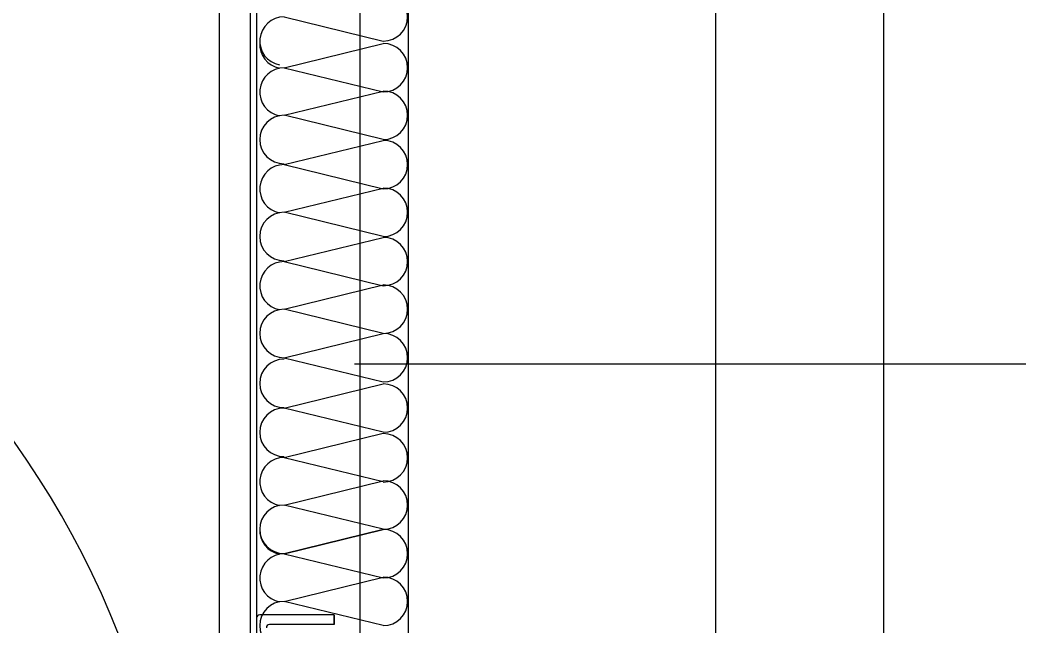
# Model space of a CAD drawing. Header units: metres. Extents: x 6409 to 8198, y 3492 to 5058.
# Drawn here: x 7036.5 to 7345.8, y 3989.4 to 4177 of the extents above; entities that cross this region are included whole.
import ezdxf

# ---------------------------------------------------------------- set-up
doc = ezdxf.new("R2010")
doc.units = ezdxf.units.M
for name, color, linetype in [('1', 1, 'Continuous'), ('10', 1, 'Continuous'), ('型材', 1, 'Continuous'), ('填充', 1, 'Continuous')]:
    doc.layers.add(name, color=color, linetype=linetype)

msp = doc.modelspace()

# ---------------------------------------------------------------- linework, layer by layer
for p, q in [((7107.73, 4905.67), (7107.73, 3846.27)), ((7109.73, 4903.67), (7109.73, 3848.27)), ((7098.23, 3857.77), (7098.23, 4896.77)), ((7141.73, 3857.77), (7141.73, 4897.04)), ((7156.73, 3858.8), (7156.73, 4896.17)), ((7251.7, 4799.46), (7251.7, 3902.77))]:
    msp.add_line(p, q)
at = {"layer": '1'}
msp.add_line((7303.7, 3857.77), (7303.7, 4907.77), dxfattribs=at)
for radius in [280, 250, 248]:
    msp.add_arc((6806.46, 3884.23), radius, 0, 90, dxfattribs=at)
at = {"layer": '10'}
msp.add_line((7140.03, 4070.58), (7690.24, 4070.58), dxfattribs=at)
at = {"layer": '型材'}
for p, q in [((7133.73, 3992.9), (7110.73, 3992.9)), ((7133.73, 3992.9), (7133.73, 3989.9)), ((7133.73, 3989.9), (7133.73, 3992.9)), ((7133.73, 3989.9), (7113.73, 3989.9))]:
    msp.add_line(p, q, dxfattribs=at)
for centre in [(7110.73, 3991.9), (7113.73, 3988.9)]:
    msp.add_arc(centre, 1, 90, 180, dxfattribs=at)
at = {"layer": '填充'}
for p, q in [((7118.19, 4177.96), (7148.91, 4170.46)), ((7118.19, 4162.23), (7148.91, 4169.73)), ((7118.19, 4162.23), (7148.91, 4154.73)), ((7118.19, 4147.49), (7148.91, 4154.99)), ((7148.91, 4139.99), (7118.19, 4147.49)), ((7118.19, 4132.23), (7148.91, 4139.73)), ((7118.19, 4132.23), (7148.91, 4124.73)), ((7118.19, 4117.49), (7148.91, 4124.99)), ((7148.91, 4109.99), (7118.19, 4117.49)), ((7118.19, 4102.23), (7148.91, 4109.73)), ((7118.19, 4102.23), (7148.91, 4094.73)), ((7118.19, 4087.49), (7148.91, 4094.99)), ((7148.91, 4079.99), (7118.19, 4087.49)), ((7118.19, 4072.49), (7148.91, 4079.99)), ((7118.19, 4072.49), (7148.91, 4064.99)), ((7118.19, 4056.89), (7148.91, 4064.39)), ((7148.91, 4049.39), (7118.19, 4056.89)), ((7118.19, 4041.64), (7148.91, 4049.14)), ((7118.19, 4041.64), (7148.91, 4034.14)), ((7118.19, 4026.89), (7148.91, 4034.39)), ((7148.91, 4019.39), (7118.19, 4026.89)), ((7118.19, 4011.89), (7148.91, 4019.39)), ((7118.19, 4011.82), (7148.91, 4019.32)), ((7118.19, 4011.82), (7148.91, 4004.32)), ((7118.19, 3997.08), (7148.91, 4004.58)), ((7148.91, 3989.58), (7118.19, 3997.08))]:
    msp.add_line(p, q, dxfattribs=at)
for centre, start, end in [((7148.91, 4177.96), 270, 90), ((7118.19, 4170.46), 90, 259.38), ((7118.19, 4169.47), 176.6, 259.38), ((7148.91, 4162.23), 270, 90), ((7118.19, 4154.73), 90, 259.38), ((7148.91, 4147.49), 270, 90), ((7118.19, 4139.99), 90, 270), ((7148.91, 4132.23), 270, 90), ((7118.19, 4124.73), 90, 259.38), ((7148.91, 4117.49), 270, 90), ((7118.19, 4109.99), 90, 270), ((7148.91, 4102.23), 270, 90), ((7118.19, 4094.73), 90, 259.38), ((7148.91, 4087.49), 270, 90), ((7118.19, 4079.99), 90, 270), ((7148.91, 4072.49), 270, 90), ((7118.19, 4064.54), 90, 270), ((7148.91, 4056.89), 270, 90), ((7118.19, 4049.39), 90, 270), ((7148.91, 4041.51), 270, 90), ((7118.19, 4034.14), 90, 259.38), ((7148.91, 4026.89), 270, 90), ((7118.19, 4019.39), 90, 270), ((7118.19, 4019.07), 176.6, 259.38), ((7148.91, 4011.82), 270, 90), ((7118.19, 4004.32), 90, 259.38), ((7148.91, 3997.08), 270, 90), ((7118.19, 3989.58), 90, 270)]:
    msp.add_arc(centre, 7.5, start, end, dxfattribs=at)

doc.saveas('drawing.dxf')
